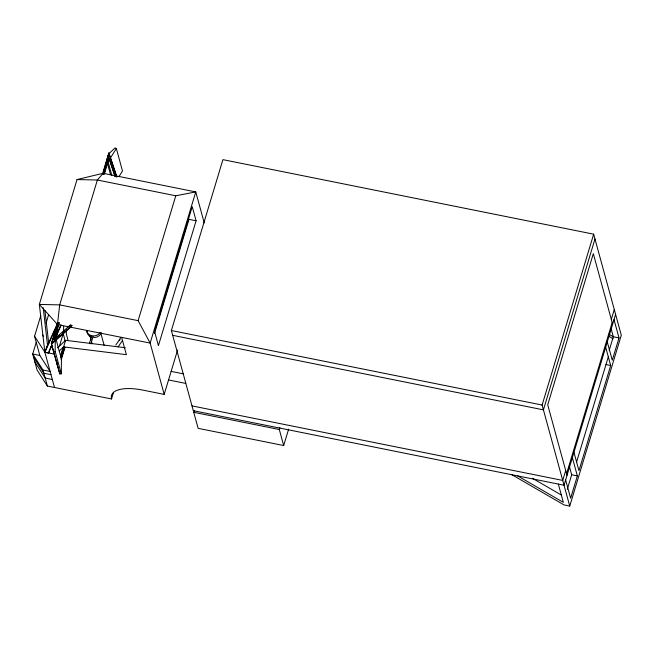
<?xml version="1.0" encoding="UTF-8"?>
<svg xmlns="http://www.w3.org/2000/svg" width="654" height="654" viewBox="0 0 654 654"><rect width="100%" height="100%" fill="white"/><g stroke="black" fill="none" stroke-linecap="round" stroke-linejoin="round"><path stroke-width="0.98" d="M54.617 338.919L59.122 322.774L57.691 322.487L51.347 343.522L59.808 373.908L61.288 373.843L55.149 351.394L55.304 336.614M61.288 373.843L61.443 359.062L56.105 339.54M63.43 331.856L63.708 326.33M66.495 329.837L66.307 333.654L67.885 339.9M107.084 160.14L109.03 153.576L115.079 147.927L116.355 148.54L122.494 170.988L118.873 176.743M36.232 342.312L32.7 354.018L37.09 370.058L47.382 386.064L111.548 398.965A37.262 14.502 16.8 0 1 142.809 390.095L164.195 394.395L150.158 343.08L138.108 320.656L59.686 304.887L39.346 304.437L57.47 324.449L59.686 304.887L97.364 180.022L103.079 173.285L77.025 179.572L39.346 304.437L44.856 352.22L54.511 387.495M39.829 355.449L32.7 354.018L42.992 370.033L50.121 371.464L39.829 355.449L34.564 336.205L40.744 315.719M46.033 323.272L48.666 314.533M51.911 345.672L48.551 353.078L44.824 352.326L45.576 349.833M54.584 354.174L44.856 352.22L47.955 344.306M109.071 158.44L115.088 176.49L116.772 176.825L108.858 152.93L102.506 173.964L103.937 174.25L104.509 173.58L108.899 157.802L103.937 174.25M48.551 353.078L49.541 349.792M57.192 325.39L51.527 344.159L59.808 373.908M103.365 172.354L108.858 152.93M59.122 322.774L54.159 339.222L70.272 325.022L71.956 325.357L70.845 327.131L51.527 344.159L53.244 338.551M55.95 338.077L58.296 330.303M59.489 345.925L63.005 334.276M60.601 355.735L63.136 347.339M60.495 357.223L65.596 340.325L125.323 347.715M61.116 359.071L64.206 348.819M61.288 359.643L64.967 347.438L63.618 346.898L59.22 350.969M89.426 343.456L91.707 335.919M90.857 343.906L93.13 336.36M119.666 340.325L120.54 337.415M111.548 398.965L113.526 392.392M138.108 320.656L175.787 195.783L195.767 191.924L204.244 222.908M154.532 333.483L188.965 219.343L196.094 220.774L158.423 345.647L154.565 331.537L192.235 206.672L196.094 220.774M615.594 314.353L564.042 485.227L193.306 410.704L171.373 330.523L222.924 159.65L593.66 234.173L621.3 335.2L569.74 506.073L564.042 504.929L511.992 474.763M164.195 394.395L177.602 349.972M288.643 429.114L283.681 445.538L198.129 428.337L193.739 412.306L194.328 410.369M283.681 445.538L279.299 429.506L279.879 427.569M569.74 506.073L542.109 405.047L593.66 234.173M594.976 238.988L543.425 409.862L172.689 335.33M565.702 470.561L562.726 480.42L191.99 405.889M611.31 319.405L614.278 309.546M566.56 473.725L612.169 322.561M567.271 489.331L571.67 474.763L569.299 466.098M609.201 350.348L613.305 336.745L611.204 329.052M576.583 461.994L608.318 356.839M572.364 457.628L577.368 475.908L570.623 498.25L565.628 479.971M605.686 347.217L610.681 365.496L578.954 470.651L573.959 452.372M614.008 319.61L619.011 337.897L612.267 360.24L607.272 341.96M46.238 348.116L57.168 324.049M44.824 352.326L57.021 325.479M49.957 348.86L51.225 346.089M57.111 333.123L60.896 324.793M55.696 337.333L61.165 325.3M69.16 326.796L70.272 325.022M116.355 148.54L108.082 161.693L111.818 175.354M115.815 345.026L119.772 339.205M118.112 346.931L122.478 340.505M57.536 347.797L65.596 340.325M64.484 347.887L64.967 347.438M57.299 337.251L59.522 335.289M62.49 332.682L64.713 330.72M51.347 343.522L71.956 325.357M53.669 351.46L55.149 351.394M77.025 179.572L97.364 180.022L175.787 195.783M63.618 346.898L126.377 354.664L121.636 337.35M104.011 173.474L195.767 191.924L150.158 343.08L58.37 324.744M619.011 337.897L613.305 336.745L608.923 334.202M605.931 364.54L610.681 365.496M171.373 330.523L542.109 405.047M50.759 346.432L52.696 346.824M171.135 371.39L183.128 373.802M168.732 379.999L185.728 383.416M571.67 474.763L577.368 475.908M51.004 374.668L43.867 373.238L33.575 357.223M52.32 379.483L45.191 378.053L34.891 362.038M193.739 412.306L279.299 429.506M608.719 336.246L613.125 338.805M532.446 478.287L561.41 495.07M517.698 475.916L563.339 502.362L558.336 484.083M42.518 334.922L43.556 336.54M34.564 336.205L44.856 352.22M116.772 176.825L109.03 153.576M108.899 157.802L115.088 176.49M612.626 324.212L593.317 253.654L547.709 404.81L567.018 475.368M107.338 163.026L110.542 174.741M100.798 333.09L104.182 345.443M90.048 336.156L91.094 339.957M91.609 341.862L92.132 343.759M42.992 370.033L47.382 386.064M63.34 333.867L65.081 340.971M56.857 361.907L57.666 366.616M44.913 310.437L48.739 343.571M43.213 307.732L47.57 345.565M101.345 332.747A7.456 6.671 -15.3 0 1 93.767 337.546M91.879 337.268A7.456 6.671 -15.3 0 1 87.015 330.638M100.021 332.747A7.456 6.671 -15.3 0 1 92.369 335.862A7.456 6.671 -15.3 0 1 86.663 330.785"/></g></svg>
